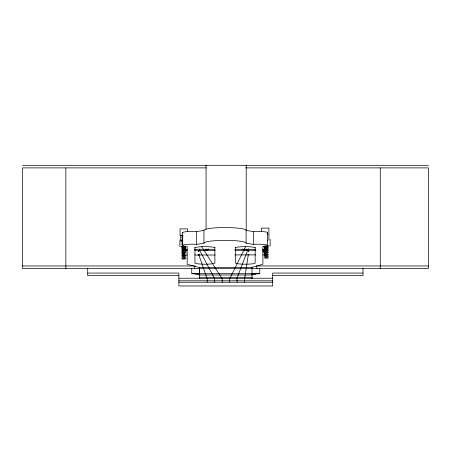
<?xml version="1.0" encoding="UTF-8"?>
<svg xmlns="http://www.w3.org/2000/svg" width="451" height="451" viewBox="0 0 451 451"><rect width="100%" height="100%" fill="white"/><g stroke="black" fill="none" stroke-linecap="round" stroke-linejoin="round"><path stroke-width="0.68" d="M198.936 251.06L198.93 250.564L198.468 250.53M248.755 250.784L248.484 250.435M199.545 267.184A26.271 26.271 0 0 0 199.489 268.531L199.46 278.6L252.115 278.6L252.115 273.695M248.326 254.477L244.628 278.859L244.628 282.185M198.384 251.06L198.417 250.564L199.032 250.649L198.744 250.857M198.35 250.66L198.35 250.965M198.97 250.745L198.468 250.869L198.885 250.812M248.208 250.514L248.766 250.897M248.163 254.618L248.805 254.618M248.958 254.618L248.011 254.618M248.219 248.89L236.876 278.498L237.141 282.185M245.739 246.381L229.66 278.859L229.66 282.185M198.203 254.561L198.784 254.95M198.248 254.618L199.116 254.561M248.112 250.542L248.755 250.457M248.862 250.869L248.715 250.931A0.648 0.321 0 0 0 248.321 250.953L248.405 250.44M198.434 250.587L198.66 250.863M248.259 250.931L248.822 250.688L248.648 250.452M199.968 249.177L199.297 249.177M198.502 254.584L198.897 254.928L199.071 254.606M248.822 249.177L248.151 249.177M248.715 250.931L248.326 250.953M248.292 250.649L248.681 250.649M248.721 254.595L248.247 254.595M182.768 233.037A9.465 1.285 0 0 1 186.145 231.684A9.465 1.285 0 0 1 196.642 231.594L203.959 230.41A21.079 2.858 0 0 1 225.038 227.546A21.079 2.858 0 0 1 246.111 230.41L253.434 231.594A9.465 1.285 0 0 1 263.925 231.684A9.465 1.285 0 0 1 267.308 233.037M196.642 244.38L203.959 243.196A21.079 2.858 0 0 1 225.038 240.338A21.079 2.858 0 0 1 246.111 243.196L253.434 244.38A9.465 1.285 0 0 1 266.361 244.848A9.465 1.285 0 0 1 262.899 246.607L262.899 264.263L251.466 267.488L198.964 267.488L187.176 264.263L187.176 246.607A9.465 1.285 0 0 1 183.715 244.848A9.465 1.285 0 0 1 196.642 244.38L196.642 231.594M22.55 165.303L428.45 165.303M206.304 167.885L22.55 167.885L22.55 268.548L428.45 268.548L428.45 167.885L245.722 167.885M267.133 234.7L267.945 234.7M181.719 235.377L182.751 235.377M182.751 235.518L181.347 235.518L181.347 235.089M181.088 235.602L183.14 235.602M182.492 236.149L182.875 236.149M181.719 236.927L182.751 236.927M181.719 237.7L182.751 237.7M182.492 238.478L182.875 238.478M181.719 239.25L182.751 239.25M181.719 240.022L182.751 240.022M267.432 240.276L267.804 240.276M182.492 240.8L182.875 240.8M181.443 240.969L182.255 240.969M181.719 241.573L182.751 241.573M181.719 242.345L182.751 242.345M182.492 243.123L182.875 243.123M181.719 243.895L182.751 243.895M181.719 244.667L182.751 244.667M182.492 245.445L182.875 245.445M264.072 246.094L269.179 246.043M181.719 246.218L185.851 246.218M266.676 246.59L267.629 246.59M181.088 246.906L181.9 246.906M263.559 246.866L266.654 246.866M181.719 246.99L185.851 246.99M264.76 246.979L267.026 247.024M266.338 247.368L268.407 247.368M182.074 247.712L185.649 247.779M264.76 247.717L266.569 247.717M183.845 247.808L185.649 247.808M264.76 247.813L266.569 247.813M266.338 248.14L268.407 248.14M181.719 248.23L182.751 248.23M264.76 248.4L266.569 248.4M182.847 248.49L185.649 248.462M264.76 248.501L266.569 248.501M183.845 248.619L185.649 248.619M266.423 248.569L267.026 248.569M266.676 248.913L267.629 248.913M181.719 249.003L182.751 249.003M264.76 248.986L266.569 248.986M183.845 249.206L185.649 249.206M264.76 249.194L266.569 249.194M182.074 249.262L184.138 249.262M185.299 249.302L187.396 249.302M194.387 249.302L214.659 249.302M234.853 249.302L255.824 249.302M262.815 249.302L264.912 249.302M262.899 249.347L264.962 249.347M266.423 249.347L267.026 249.347M183.845 249.499L185.649 249.499M264.76 249.679L266.569 249.645M183.845 249.741L185.649 249.741M264.76 249.724L268.407 249.691M183.845 249.786L185.649 249.786M264.76 249.82L266.569 249.82M183.845 249.882L185.649 249.882M182.074 250.034L186.207 250.034M263.672 250.119L266.569 250.074M234.853 250.299L255.824 250.299M262.815 250.299L264.213 250.299M185.722 250.406L187.12 250.406M194.815 250.406L215.088 250.406M266.338 250.463L268.407 250.463M181.719 250.553L182.751 250.553M182.847 250.812L185.429 250.812M262.899 250.891L267.026 250.891M266.676 251.235L267.629 251.235M181.719 251.325L182.751 251.325M182.074 251.585L186.207 251.585M262.899 251.669L267.026 251.669M266.338 252.013L268.407 252.013M182.074 252.363L186.207 252.363M263.412 252.442L266.513 252.442M266.569 252.526L264.76 252.56L264.76 255.655L266.569 255.655L266.569 251.788M266.338 252.785L268.407 252.785M181.719 252.876L182.751 252.876M182.593 253.135L185.688 253.135M264.76 253.293L266.569 253.293M264.76 253.394L266.569 253.394M182.672 253.501L184.476 253.501M182.672 253.535L184.476 253.535M266.338 253.563L267.629 253.563M181.719 253.648L182.751 253.648M264.76 253.981L266.569 253.981M264.76 254.076L266.569 254.076M182.672 254.189L184.476 254.189M182.672 254.347L184.476 254.347M266.338 254.336L268.407 254.336M182.492 254.426L182.875 254.426M264.76 254.567L266.569 254.567M182.672 254.776L184.476 254.776M264.76 254.77L266.569 254.77M182.672 254.933L184.476 254.933M234.853 254.911L255.824 254.911M262.815 254.911L264.912 254.911M184.324 255.018L187.12 255.018M194.815 255.018L215.088 255.018M264.275 255.108L264.878 255.108M266.338 255.108L268.407 255.108M181.719 255.198L182.751 255.198M184.318 255.198L185.851 255.198M264.76 255.221L266.569 255.221M182.672 255.227L184.476 255.227M264.76 255.3L266.569 255.3M182.672 255.463L184.476 255.463M182.672 255.508L184.476 255.508M264.76 255.559L266.569 255.542M182.672 255.61L184.476 255.61M182.672 255.751L184.476 255.768M181.719 255.971L185.851 255.971M265.053 255.886L267.629 255.886M264.275 256.658L268.407 256.658M182.492 256.749L185.073 256.749M264.275 257.431L268.407 257.431M181.719 257.521L185.851 257.521M264.793 258.209L267.888 258.209M181.719 258.299L185.851 258.299M182.238 259.071L185.333 259.071M22.55 265.966L195.283 265.966M256.743 265.966L428.45 265.966M87.719 273.064L178.878 273.064L178.878 285.973L272.708 285.973L272.708 273.064L363.01 273.064M199.866 273.954L192.165 273.695M251.624 273.954L259.286 273.695M199.821 274.214L195.599 274.214L195.616 273.695M251.652 274.214L255.869 274.214L255.869 273.695M199.483 274.986L252.115 274.986M178.878 275.646L87.719 275.646L87.719 268.435M272.708 275.646L363.01 275.646L363.01 268.435M199.483 277.309L252.115 277.309M178.878 278.228L199.883 278.228M251.703 278.228L272.708 278.228M178.878 280.81L272.708 280.81M178.878 282.236L272.708 282.236M201.648 246.596L222.174 278.859L222.174 282.185M199.387 249.865L214.687 278.859L214.687 282.185M198.744 254.567L207.201 278.859L207.201 282.185M380.249 167.885L380.249 268.548M270.155 239.346L270.155 245.97M268.937 240.079L268.926 228.116L261.445 228.116L261.445 231.47M268.864 245.547L268.864 245.97M267.629 232.705L267.629 245.491M266.569 246.945L266.569 251.139M264.76 246.325L264.76 250.074M259.765 268.531L259.765 273.695L191.743 273.695L191.743 268.531M255.153 247.34L255.153 263.164A10.085 1.37 0 0 1 245.344 264.213A10.085 1.37 0 0 1 235.535 263.164L235.535 247.34M253.434 231.594L253.434 244.38M252.019 273.695L252.019 268.531A26.271 26.271 0 0 0 251.962 267.184M248.755 251.111L248.242 251.111M248.755 254.449L248.242 254.753L248.242 254.449M246.207 165.286L246.207 230.816M246.207 249.138L246.207 250.547M246.111 230.41L246.111 243.196M214.89 247.34L214.89 263.164A10.311 1.398 0 0 1 204.906 264.213A10.311 1.398 0 0 1 194.922 263.164L194.922 247.34M206.051 165.286L206.051 229.238M206.051 248.913L206.051 250.316M203.959 230.41L203.959 243.196M199.365 268.531L199.365 273.695M198.93 251.218L198.417 251.218M198.93 254.561L198.417 254.86L198.417 254.561M187.543 231.662L187.543 228.894L180.056 228.894L180.056 235.518M185.649 246.308L185.649 250.136L183.845 250.136L183.845 247.779M183.901 247.295L183.901 249.302M182.672 250.023L182.672 251.348M182.446 232.705L182.446 245.491M181.68 240.535L181.68 240.964M181.217 246.331L181.217 246.759M180.389 235.112L180.389 240.964M179.926 240.135L179.926 246.759M65.863 167.885L65.863 268.548M207.342 250.254A26.271 26.271 0 0 1 208.847 248.884M242.661 248.884A26.271 26.271 0 0 1 244.166 250.254M199.303 254.612A1.291 0.643 0 0 1 198.017 254.612M235.535 247.678A10.085 1.37 0 0 1 245.344 246.629A10.085 1.37 0 0 1 255.153 247.678M194.922 247.678A10.311 1.398 0 0 1 204.906 246.629A10.311 1.398 0 0 1 214.89 247.678M194.454 268.531A31.858 31.858 0 0 1 194.888 266.592M205.453 250.006A31.858 31.858 0 0 1 206.49 249.183M244.966 249.183A31.858 31.858 0 0 1 246.004 250.006M256.394 265.943A31.858 31.858 0 0 1 257.008 268.531M266.569 249.961L264.76 249.961L266.569 249.978M184.476 252.802L182.672 252.802L182.672 255.864L184.476 255.864L184.476 252.769"/></g></svg>
